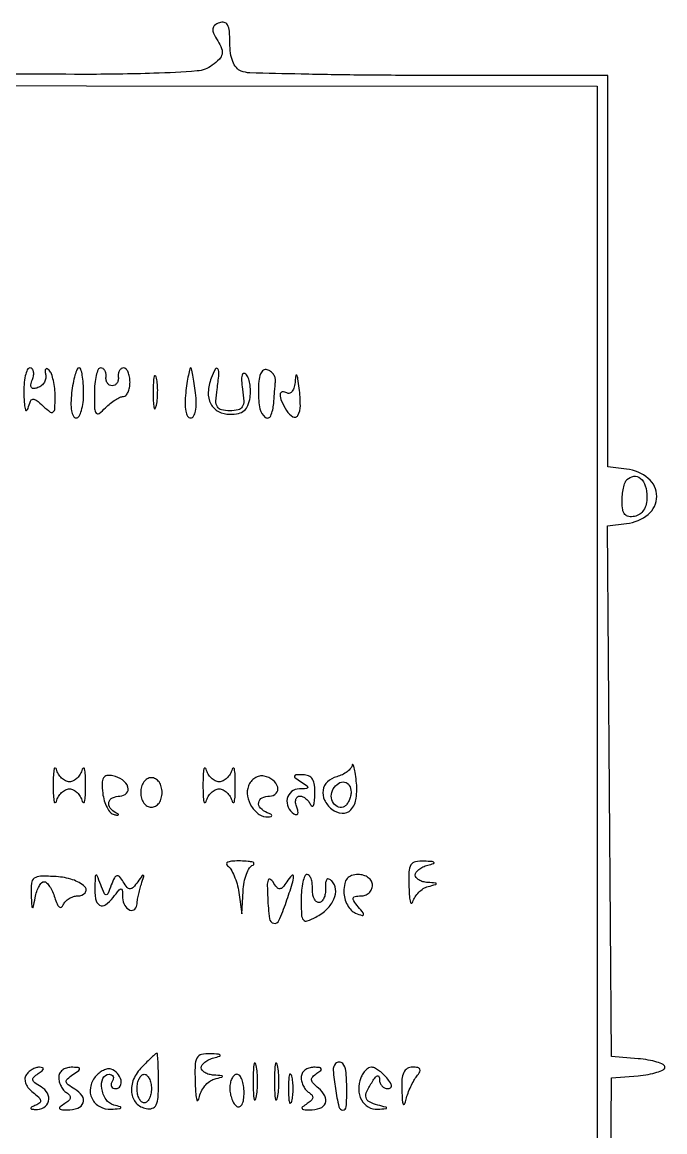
# Model space of a CAD drawing. Extents: x 0 to 905, y 0 to 640.
# Drawn here: x 801.9 to 892, y 470.9 to 626.5 of the extents above; entities that cross this region are included whole.
import ezdxf

# ---------------------------------------------------------------- set-up
doc = ezdxf.new("R2010")
doc.units = 0

msp = doc.modelspace()

# ---------------------------------------------------------------- linework, layer by layer
msp.add_lwpolyline([(884.238103, 439.584246), (884.5, 478.5), (888.25, 478.810365, 0.021929), (889.68702, 478.993016, 0.034243), (890.898438, 479.287846, 0.037292), (891.775672, 479.639998, 0.286068), (892, 480, 0.286068), (891.775672, 480.360002, 0.037292), (890.898438, 480.712154, 0.034243), (889.68702, 481.006984, 0.021929), (888.25, 481.189635), (884.5, 481.5), (884.237896, 518.68241), (883.975793, 555.864819), (886.637035, 556.18241, 0.142975), (889.677635, 557.478015, 0.224245), (890.873165, 559.999291, 0.224706), (889.684903, 562.520155, 0.14331), (886.649138, 563.816422), (884, 564.132845), (884, 591.566422), (884, 619), (859.081787, 619, -0.002273), (849.417654, 619.043935, -0.003452), (841.01865, 619.178303, -0.001307), (833.805641, 619.362381, -0.084772), (832.581787, 619.606989, -0.129252), (831.913344, 620.087723, -0.077896), (831.412777, 620.932816, -0.060347), (831.101493, 622.108974, -0.034559), (831, 623.575604, 0.020037), (830.93461, 625.206714, 0.099811), (830.683411, 626.083258, 0.224396), (830.224721, 626.432866, 0.145051), (829.547063, 626.379686, 0.071687), (828.871168, 626.002029, 0.207821), (828.61607, 625.544172, 0.13641), (828.727966, 624.902456, 0.025998), (829.297063, 623.850167, -0.041922), (829.847828, 622.749489, -0.150436), (829.911097, 621.975157, -0.143202), (829.52802, 621.276558, -0.036729), (828.541904, 620.42669, -0.140969), (826.39642, 619.624493, -0.011504), (820.349388, 619.293354, -0.00843), (810.445876, 619.146377, -0.001341), (791.041904, 619.237594)], format="xyb")
for points in [[(882.5, 352.5), (882.5, 87.5), (699.76385, 87.24732), (517.027699, 86.99464), (516.76385, 54.74732), (516.5, 22.5), (269.5, 22.5), (22.5, 22.5), (22.243959, 319, -0.00015), (22.179942, 432.778506, -0.000249), (22.20269, 528.770651, -0.000007), (22.267864, 615.689779, -0.090785), (22.463017, 616.751154, -0.310816), (23.53922, 617.495646, -0.00004), (108.995441, 617.701159, -0.000616), (229.087382, 617.832255, -0.000111), (452.719058, 617.751154), (882.5, 617.5)], [(802.116001, 574.25, 0.01209), (802.189989, 572.908641, 0.054347), (802.336536, 572.137796, 0.494224), (802.517513, 572.070437, 0.191315), (802.703861, 572.325476, -0.029254), (803.0272, 573.3299, -0.269088), (803.370863, 573.605058, -0.20629), (803.849655, 573.478994, -0.017812), (804.837859, 572.646735, 0.021747), (805.827075, 571.826841, 0.344628), (806.236125, 571.833049, 0.215552), (806.463665, 572.284058, 0.010661), (806.5, 573.987926, 0.026646), (806.43865, 575.138324, 0.029061), (806.255208, 576.242287, 0.030284), (805.988374, 577.158778, 0.110834), (805.666667, 577.666667, 0.074275), (805.372167, 577.884619, 0.340911), (805.176042, 577.851302, 0.208754), (805.090392, 577.604331, 0.040037), (805.166667, 577.125, -0.101411), (805.186806, 576.561187, -0.088212), (804.988087, 576.003668, -0.086135), (804.603602, 575.538015, -0.0904), (804.09065, 575.23855, -0.060393), (803.486067, 575.098598, -0.274221), (803.170419, 575.242768, -0.208197), (803.092073, 575.636253, -0.038122), (803.309266, 576.36355, 0.050806), (803.47931, 576.990428, 0.092409), (803.468235, 577.519293, 0.141799), (803.284671, 577.865978, 0.203262), (802.968615, 578, 0.29826), (802.601589, 577.759683, 0.046983), (802.318606, 576.898438, 0.039263), (802.141635, 575.687177, 0.024384)], [(808.810207, 574.5, 0.025514), (808.71908, 573.104364, 0.048841), (808.812539, 571.986608, 0.07044), (809.060898, 571.241332, 0.284439), (809.450801, 571, 0.270779), (809.854972, 571.2362, 0.055507), (810.191798, 572.028125, 0.044469), (810.423822, 573.158979, 0.02838), (810.5, 574.5, 0.017219), (810.453781, 575.841665, 0.028046), (810.311826, 576.971875, 0.027276), (810.109845, 577.813402, 0.331583), (809.859406, 578, 0.303772), (809.587377, 577.817929, 0.024979), (809.286959, 576.971875, 0.026804), (809.013134, 575.841438, 0.016961)], [(812, 574.428571, 0.007655), (812.033003, 572.272956, 0.160187), (812.25, 571.675325, 0.411922), (812.658172, 571.624722, 0.031826), (813.571429, 572.428571, -0.02687), (814.241238, 573.030014, -0.029203), (814.954018, 573.538393, -0.03046), (815.60997, 573.896964, -0.110284), (816.071429, 574, 0.20277), (816.426295, 574.150083, 0.084172), (816.727232, 574.5875, 0.064311), (816.931767, 575.234411, 0.044475), (817, 576, 0.042509), (816.934785, 576.765682, 0.062152), (816.738889, 577.4125, 0.081611), (816.450988, 577.850893, 0.209708), (816.111111, 578, 0.14584), (815.783374, 577.902329, 0.113256), (815.524132, 577.632812, 0.093623), (815.374578, 577.22779, 0.06953), (815.361111, 576.75, -0.078962), (815.338681, 576.272518, -0.100004), (815.165451, 575.867188, -0.113932), (814.870238, 575.597262, -0.12916), (814.5, 575.5, -0.12916), (814.129762, 575.597262, -0.113932), (813.834549, 575.867188, -0.100004), (813.661319, 576.272518, -0.078962), (813.638889, 576.75, 0.06953), (813.625422, 577.22779, 0.093623), (813.475868, 577.632812, 0.113256), (813.216626, 577.902329, 0.14584), (812.888889, 578, 0.296447), (812.544731, 577.776291, 0.043549), (812.261111, 576.950893, 0.037513), (812.064342, 575.797278, 0.023492)], [(824.810207, 574.5, 0.024709), (824.713886, 573.060443, 0.053048), (824.812202, 571.953614, 0.082661), (825.079476, 571.242542, 0.267712), (825.5, 571, 0.267712), (825.920524, 571.242542, 0.082661), (826.187798, 571.953614, 0.053048), (826.286114, 573.060443, 0.024709), (826.189793, 574.5, 0.007429), (826.012891, 575.841882, 0.012165), (825.818617, 576.971875, 0.005829), (825.624406, 577.900127, 0.351739), (825.5, 578, 0.351739), (825.375594, 577.900127, 0.005829), (825.181383, 576.971875, 0.012165), (824.987109, 575.841882, 0.007429)], [(828.384042, 576.558413, 0.079862), (827.973331, 574.602935, 0.132528), (828.332004, 572.967424, 0.154035), (829.405014, 571.893718, 0.120593), (831.013695, 571.5, 0.052575), (832.216841, 571.626863, 0.122523), (833.025626, 572.021487, 0.126255), (833.540587, 572.740005, 0.057591), (833.834665, 573.865335, 0.039313), (833.895021, 574.838071, 0.039708), (833.801923, 575.804952, 0.042771), (833.581846, 576.629403, 0.110206), (833.253246, 577.146754, 0.275315), (832.934198, 577.227568, 0.272026), (832.708582, 576.98556, 0.072287), (832.652208, 576.233675, 0.019063), (832.782081, 575.031418, -0.022955), (832.949706, 573.357846, -0.147398), (832.750724, 572.540357, -0.209936), (832.175381, 572.124834, -0.052955), (831, 572, -0.052743), (829.826927, 572.124089, -0.208669), (829.250758, 572.537348, -0.148284), (829.049799, 573.348938, -0.023513), (829.213308, 575, 0.011907), (829.469537, 577.091274, 0.147842), (829.315846, 577.867551, 0.6026), (828.975834, 577.866574, 0.029222)], [(835, 574.583333, 0.047957), (835.2227, 572.266823, 0.188266), (835.975889, 571.075705, 0.485404), (836.736976, 571.285558, 0.080948), (837.15, 573, -0.000535), (837.214758, 573.851231, -0.000446), (837.285312, 574.755208, -0.00045), (837.351344, 575.582114, -0.00123), (837.4, 576.166667, 0.101531), (837.343988, 576.643774, 0.077388), (837.103438, 577.113021, 0.074405), (836.720111, 577.503069, 0.081128), (836.25, 577.75, 0.231492), (835.709401, 577.677552, 0.152835), (835.30814, 577.18062, 0.072296), (835.069173, 576.167421, 0.021823)], [(840.160037, 576.190983, -0.04389), (840.02694, 575.349788, -0.089395), (839.753261, 574.741787, -0.155328), (839.39193, 574.460588, -0.23064), (839, 574.5, 0.174244), (838.361642, 574.635094, 0.370284), (838.050414, 574.283848, 0.112253), (838.249784, 573.3381, 0.033158), (838.96094, 572.02896, 0.118171), (839.849458, 571.16458, 0.420409), (840.538482, 571.347562, 0.131691), (840.890511, 572.706951, 0.028404), (840.730566, 575.153862, 0.006734), (840.547638, 576.495266, 0.088713), (840.387935, 576.967729, 0.708532), (840.251785, 576.945059, 0.025944)], [(820.252183, 574.5, 0.008901), (820.284834, 573.071102, 0.053901), (820.394187, 572.339362, 0.67161), (820.54341, 572.319562, 0.082665), (820.707261, 572.761659, 0.028254), (820.840609, 573.754739, 0.020511), (820.880728, 574.869594, 0.020826), (820.830983, 575.934218, 0.041951), (820.68708, 576.761659, 0.285845), (820.523779, 576.916221, 0.417468), (820.37161, 576.814362, 0.038992), (820.273069, 575.938425, 0.009782)], [(889.5, 559.930362, -0.057369), (889.382328, 558.908167, -0.084993), (889.032871, 558.078857, -0.098364), (888.47493, 557.497069, -0.10538), (887.75, 557.190371, -0.085129), (886.937107, 557.173781, -0.181826), (886.396778, 557.475427, -0.13581), (886.091008, 558.13874, -0.040516), (886, 559.260009, -0.026018), (886.0506, 560.23175, -0.028656), (886.201953, 561.161664, -0.029777), (886.421982, 561.932121, -0.11239), (886.6875, 562.354167, -0.169071), (887.642997, 562.816223, -0.209682), (888.578324, 562.529016, -0.140829), (889.266144, 561.478436, -0.075105)], [(806.232003, 519.5, 0.010016), (806.260811, 518.062099, 0.040136), (806.366341, 517.189062, 0.421517), (806.52268, 517.088315, 0.279395), (806.689326, 517.25, -0.068007), (806.965404, 517.918939, -0.068913), (807.409857, 518.485937, -0.075394), (807.948477, 518.868723, -0.117373), (808.5, 519, -0.117373), (809.051523, 518.868723, -0.075394), (809.590143, 518.485937, -0.068913), (810.034596, 517.918939, -0.068007), (810.310674, 517.25, 0.279395), (810.47732, 517.088315, 0.421517), (810.633659, 517.189062, 0.040136), (810.739189, 518.062099, 0.010016), (810.767997, 519.5, 0.010016), (810.739189, 520.937901, 0.040136), (810.633659, 521.810938, 0.421517), (810.47732, 521.911685, 0.279395), (810.310674, 521.75, -0.068007), (810.034596, 521.081061, -0.068913), (809.590143, 520.514063, -0.075394), (809.051523, 520.131277, -0.117373), (808.5, 520, -0.117373), (807.948477, 520.131277, -0.075394), (807.409857, 520.514063, -0.068913), (806.965404, 521.081061, -0.068007), (806.689326, 521.75, 0.279395), (806.52268, 521.911685, 0.421517), (806.366341, 521.810938, 0.040136), (806.260811, 520.937901, 0.010016)], [(827.232003, 519.5, 0.010016), (827.260811, 518.062099, 0.040136), (827.366341, 517.189062, 0.421517), (827.52268, 517.088315, 0.279395), (827.689326, 517.25, -0.068007), (827.965404, 517.918939, -0.068913), (828.409857, 518.485937, -0.075394), (828.948477, 518.868723, -0.117373), (829.5, 519, -0.117373), (830.051523, 518.868723, -0.075394), (830.590143, 518.485937, -0.068913), (831.034596, 517.918939, -0.068007), (831.310674, 517.25, 0.279395), (831.47732, 517.088315, 0.421517), (831.633659, 517.189062, 0.040136), (831.739189, 518.062099, 0.010016), (831.767997, 519.5, 0.010016), (831.739189, 520.937901, 0.040136), (831.633659, 521.810938, 0.421517), (831.47732, 521.911685, 0.279395), (831.310674, 521.75, -0.068007), (831.034596, 521.081061, -0.068913), (830.590143, 520.514063, -0.075394), (830.051523, 520.131277, -0.117373), (829.5, 520, -0.117373), (828.948477, 520.131277, -0.075394), (828.409857, 520.514063, -0.068913), (827.965404, 521.081061, -0.068007), (827.689326, 521.75, 0.279395), (827.52268, 521.911685, 0.421517), (827.366341, 521.810938, 0.040136), (827.260811, 520.937901, 0.010016)], [(841, 520, -0.011213), (841.830411, 519.436556, -0.309569), (841.916542, 519.201904, -0.327416), (841.728916, 519.047261, -0.011938), (840.75, 519.015313, 0.16977), (839.658218, 518.622854, 0.170537), (839.051278, 517.636359, 0.15989), (839.175806, 516.435903, 0.150307), (839.988546, 515.507079, 0.1144), (840.325929, 515.393111, 0.32948), (840.525685, 515.512472, 0.155351), (840.556862, 515.868281, 0.036408), (840.381557, 516.448062, -0.057277), (840.228584, 517.042248, -0.102031), (840.261659, 517.544118, -0.148255), (840.469743, 517.873424, -0.180135), (840.809678, 518, -0.106796), (841.238651, 517.907318, -0.065111), (841.680798, 517.632812, -0.060767), (842.068523, 517.227939, -0.064804), (842.337719, 516.75, 0.239112), (842.532516, 516.579887, 0.378789), (842.717133, 516.675, 0.068218), (842.858412, 517.265955, 0.017437), (842.921053, 518.25, 0.03583), (842.865592, 519.541107, 0.108915), (842.581304, 520.366945, 0.156509), (842.049464, 520.825731, 0.10287), (841.25, 520.984687, 0.011938), (840.271084, 520.952739, 0.327416), (840.083458, 520.798096, 0.309569), (840.169589, 520.563444, 0.011213)], [(848.160037, 522.366631, -0.135995), (847.954466, 521.894441, -0.058986), (847.459511, 521.412555, -0.052275), (846.77694, 520.99432, -0.04741), (846, 520.710251, 0.123873), (844.698405, 519.995348, 0.16785), (844.07246, 518.820236, 0.155919), (844.284488, 517.440763, 0.104431), (845.283538, 516.179647, 0.153763), (846.744102, 515.583389, 0.237336), (847.983433, 516.083569, 0.14818), (848.720618, 517.704067, 0.06361), (848.73422, 520.104865, 0.007905), (848.563876, 521.338717, 0.023908), (848.394719, 522.169752, 0.131487), (848.265332, 522.401017, 0.623387)], [(813.17511, 518.414865, 0.041686), (813.393549, 517.339876, 0.051138), (813.779095, 516.391112, 0.059647), (814.262622, 515.695331, 0.163714), (814.775, 515.402119, 0.014231), (815.233035, 515.32502, 0.23836), (815.374375, 515.373383, 0.481148), (815.362123, 515.471857, 0.022434), (815.025, 515.658333, -0.115039), (814.216287, 516.325061, -0.225281), (814.046848, 517.123536, -0.224104), (814.558525, 517.76281, -0.114214), (815.583333, 518, 0.202223), (816.51925, 518.394667, 0.284492), (816.710366, 519.256067, 0.157849), (815.943811, 520.26626, 0.104643), (814.592244, 520.837747, 0.081983), (813.749888, 520.861259, 0.230418), (813.272459, 520.542543, 0.137237), (813.081572, 519.814644, 0.025217)], [(818.5, 518.5, 0.067581), (818.60974, 517.69179, 0.089445), (818.931034, 517.02381, 0.105152), (819.416559, 516.585338, 0.132005), (820, 516.428571, 0.132005), (820.583441, 516.585338, 0.105152), (821.068966, 517.02381, 0.089445), (821.39026, 517.69179, 0.067581), (821.5, 518.5, 0.067581), (821.39026, 519.30821, 0.089445), (821.068966, 519.97619, 0.105152), (820.583441, 520.414662, 0.132005), (820, 520.571429, 0.132005), (819.416559, 520.414662, 0.105152), (818.931034, 519.97619, 0.089445), (818.60974, 519.30821, 0.067581)], [(833.608574, 519.422344, 0.136629), (833.47386, 518.006039, 0.097802), (834.054843, 516.515777, 0.102685), (835.126449, 515.413664, 0.167717), (836.372445, 515.078947, 0.038264), (836.787916, 515.140207, 0.409541), (836.871438, 515.270369, 0.227742), (836.741851, 515.439164, 0.021172), (836.25, 515.662281, -0.104385), (835.305094, 516.297064, -0.232264), (835.043493, 517.100437, -0.249083), (835.520834, 517.755309, -0.113661), (836.583333, 518, 0.202747), (837.498161, 518.38686, 0.26759), (837.715746, 519.247155, 0.162896), (837.037662, 520.242235, 0.115006), (835.792961, 520.799092, 0.106191), (835.155657, 520.786395, 0.082906), (834.515508, 520.518048, 0.078927), (833.970398, 520.040041, 0.081922)], [(848, 518.559017, -0.057944), (847.930946, 517.965145, -0.050295), (847.726548, 517.37232, -0.052935), (847.425599, 516.868321, -0.093559), (847.069098, 516.542705, -0.22115), (846.249279, 516.445281, -0.173073), (845.532901, 517.000994, -0.137775), (845.228407, 518.005022, -0.144545), (845.5, 519, -0.106623), (846.247001, 519.776532, -0.194118), (847.094833, 519.956238, -0.221941), (847.748994, 519.49767, -0.131397)], [(830.659767, 508.231437, -0.114751), (831.136258, 507.745539, -0.035596), (831.608221, 506.829974, -0.033488), (832.0059, 505.698003, -0.031255), (832.259935, 504.49675), (832.700336, 501.5), (832.850168, 504.666667, -0.035914), (832.999613, 505.915757, -0.043383), (833.323174, 507.051288, -0.048871), (833.758787, 507.926198, -0.158211), (834.25, 508.337719, 0.302003), (834.382033, 508.530429, 0.328904), (834.251562, 508.712635, 0.057351), (833.578445, 508.848577, 0.015875), (832.5, 508.90574, 0.021805), (831.419258, 508.881532, 0.071429), (830.721932, 508.733913, 0.279925), (830.534406, 508.498999, 0.290788)], [(856.116001, 505.25, 0.011606), (856.188907, 503.904555, 0.047179), (856.328788, 503.097564, 0.425925), (856.501119, 503.003515, 0.257235), (856.677485, 503.188516, -0.076457), (856.973034, 503.867458, -0.05561), (857.488108, 504.511892, -0.05561), (858.132542, 505.026966, -0.076457), (858.811484, 505.322515, 0.002807), (859.880069, 505.610867, 0.368058), (859.951009, 505.715393, 0.360632), (859.859232, 505.804297, 0.00277), (858.75, 505.883999, -0.05048), (858.080442, 505.996911, -0.067451), (857.514063, 506.238136, -0.084381), (857.131755, 506.563893, -0.175966), (857, 506.926676, -0.159836), (857.127374, 507.31495, -0.067019), (857.514063, 507.715479, -0.05682), (858.080469, 508.067143, -0.046657), (858.75, 508.310674, 0.01159), (859.5883, 508.550633, 0.541772), (859.62878, 508.693656, 0.197309), (859.392295, 508.812001, 0.005718), (858.25, 508.883999, 0.063725), (857.038766, 508.79205, 0.212299), (856.405004, 508.338231, 0.124113), (856.1225, 507.370443, 0.016996)], [(841, 503.464816, 0.011264), (841.048006, 501.334036, 0.165578), (841.317598, 500.64557, 0.3126), (841.858605, 500.499658, 0.037238), (843.056487, 501.030231, 0.068487), (844.622214, 502.16741, 0.097632), (845.605711, 503.570892, 0.127743), (845.833706, 504.961778, 0.175202), (845.299842, 506.100158, 0.097903), (844.897819, 506.36946, 0.324592), (844.605591, 506.300205, 0.15844), (844.433449, 505.888594, 0.030873), (844.41706, 505.073884, -0.048281), (844.37518, 504.311473, -0.070135), (844.181886, 503.667036, -0.092572), (843.875299, 503.233992, -0.194944), (843.5, 503.081888, -0.192105), (843.124484, 503.231693, -0.093352), (842.817074, 503.65736, -0.070978), (842.622691, 504.291183, -0.049131), (842.579401, 505.040944, 0.040441), (842.54913, 505.791117, 0.06119), (842.391841, 506.424527, 0.082057), (842.140609, 506.853931, 0.22301), (841.829401, 507, 0.303941), (841.507708, 506.784545, 0.040041), (841.243637, 505.96154, 0.035503), (841.05999, 504.819713, 0.022127)], [(847, 504.606989, 0.063373), (847.122414, 503.645042, 0.061152), (847.482174, 502.731897, 0.066159), (848.013546, 502.002465, 0.111125), (848.641444, 501.584097, 0.012731), (849.541716, 501.264678, 0.389672), (849.741192, 501.355597, 0.27071), (849.707299, 501.617386, 0.008807), (849.018999, 502.477108, -0.019533), (848.382632, 503.307873, -0.214668), (848.304575, 503.71009, -0.309069), (848.558951, 503.942382, -0.035149), (849.377555, 504, 0.091307), (849.996941, 504.114059, 0.095788), (850.523407, 504.440625, 0.099536), (850.875699, 504.927707, 0.107348), (851, 505.5, 0.130775), (850.846791, 506.075754, 0.10214), (850.416667, 506.5625, 0.08892), (849.769411, 506.888136, 0.072314), (849, 507, 0.074827), (848.075739, 506.860901, 0.144971), (847.458942, 506.450874, 0.12545), (847.110238, 505.722646, 0.049285)], [(803.136182, 504.207849, 0.001879), (803.225747, 502.551074, 0.212079), (803.323943, 502.360475, 0.56099), (803.43708, 502.401182, 0.003163), (803.705733, 503.75, -0.032877), (803.931244, 504.611546, -0.046134), (804.250859, 505.339063, -0.055198), (804.610078, 505.846056, -0.21421), (804.95292, 506, -0.200306), (805.312279, 505.850019, -0.048219), (805.728584, 505.339063, -0.042036), (806.129176, 504.611479, -0.031053), (806.45067, 503.75, 0.02752), (806.765008, 502.889193, 0.118271), (807.088797, 502.454852, 0.326989), (807.388097, 502.436063, 0.153671), (807.650635, 502.75, -0.091532), (807.959745, 503.227964, -0.06488), (808.455707, 503.632812, -0.06317), (809.054663, 503.906669, -0.075812), (809.666667, 504, 0.210244), (810.711639, 504.459719, 0.41638), (810.672862, 505.280641, 0.104756), (808.959528, 506.274761, 0.065192), (806.668134, 506.707849, 0.016435), (804.471209, 506.760005, 0.152881), (803.579221, 506.471772, 0.217328), (803.174276, 505.775605, 0.037289)], [(812.070285, 505.416667, 0.045476), (812.175116, 503.584875, 0.215222), (812.730498, 502.722265, 0.3089), (813.569754, 502.74276, 0.074567), (814.61932, 503.765544, -0.006017), (815.476209, 504.866224, -0.231188), (815.750629, 504.996379, -0.392002), (815.923195, 504.832787, -0.011683), (815.968197, 503.75, 0.123528), (816.256958, 502.681658, 0.16971), (816.996018, 502.027166, 0.298972), (817.680899, 502.160628, 0.20201), (818, 502.918213, -0.040937), (818.038904, 503.392584, -0.012298), (818.174585, 504.104788, -0.012238), (818.36682, 504.899546, -0.012987), (818.594332, 505.668213, 0.004062), (818.927768, 506.725068, 0.332063), (818.873188, 506.877555, 0.395985), (818.728624, 506.853004, 0.004552), (818.094332, 506, -0.025411), (817.443727, 505.197258, -0.209266), (817.02528, 505.007214, -0.227119), (816.623239, 505.193026, -0.029984), (816.053795, 505.971975, 0.031675), (815.510695, 506.709645, 0.288203), (815.147428, 506.826665, 0.22185), (814.81384, 506.553471, 0.020395), (814.378929, 505.545089, -0.007839), (813.882235, 504.309019, -0.307125), (813.64678, 504.15574, -0.29536), (813.409772, 504.315559, -0.00744), (812.895419, 505.573115, 0.003234), (812.388734, 506.842285, 0.357079), (812.238923, 506.923846, 0.347292), (812.125443, 506.793121, 0.003163)], [(836.305853, 503.723129, 0.017265), (836.558745, 500.815337, 0.318115), (837.147714, 500.166754, 0.358423), (837.879009, 500.538936, 0.019072), (838.902175, 503.149223, 0.006557), (839.752444, 505.695243, 0.070181), (839.935333, 506.766663, 0.685683), (839.68164, 506.873214, 0.046387), (838.984687, 506, -0.025705), (838.396561, 505.197255, -0.221217), (838.006941, 505.008241, -0.230106), (837.621333, 505.187936, -0.027764), (837.055853, 505.968645, 0.125459), (836.655023, 506.341934, 0.467325), (836.37631, 506.232511, 0.083259), (836.252325, 505.445295, 0.010577)], [(818.660965, 480.022149, 0.094325), (817.504767, 478.302448, 0.127278), (817.224646, 476.456768, 0.157437), (817.877254, 474.975081, 0.164806), (819.261484, 474.188159, 0.123758), (820.12798, 474.236744, 0.211376), (820.663847, 474.70569, 0.093887), (820.934517, 475.774379, 0.015209), (821, 477.926676, 0.005757), (820.982061, 479.484502, 0.009794), (820.926563, 480.786003, 0.00392), (820.85071, 481.867175, 0.460533), (820.75, 481.940567, 0.124316), (820.592082, 481.8582, 0.003681), (820.033221, 481.352515, 0.007143), (819.383777, 480.738783, 0.004843)], [(826.136182, 477.75, 0.009745), (826.214524, 476.23076, 0.048767), (826.357296, 475.391315, 0.589188), (826.526164, 475.349988, 0.139392), (826.697676, 475.688519, -0.064119), (826.986015, 476.558584, -0.057112), (827.494052, 477.36502, -0.060353), (828.133979, 477.990481, -0.099187), (828.811494, 478.322517, 0.002807), (829.880061, 478.610865, 0.368063), (829.951001, 478.715392, 0.360626), (829.85922, 478.804298, 0.00277), (828.75, 478.883999, -0.05048), (828.080442, 478.996911, -0.067451), (827.514063, 479.238136, -0.084381), (827.131755, 479.563893, -0.175966), (827, 479.926676, -0.159836), (827.127374, 480.31495, -0.067019), (827.514063, 480.715479, -0.05682), (828.080469, 481.067143, -0.046657), (828.75, 481.310674, 0.01159), (829.5883, 481.550633, 0.541772), (829.62878, 481.693656, 0.197309), (829.392295, 481.812001, 0.005718), (828.25, 481.883999, 0.069169), (827.022114, 481.777388, 0.221889), (826.390408, 481.28567, 0.113446), (826.12232, 480.221291, 0.013212)], [(834.272364, 478, 0.008087), (834.298431, 476.38851, 0.039503), (834.399666, 475.482812, 0.611425), (834.546986, 475.439977, 0.142433), (834.705733, 475.75, 0.029693), (834.840649, 476.774707, 0.017887), (834.884498, 478, 0.017887), (834.840649, 479.225293, 0.029693), (834.705733, 480.25, 0.142433), (834.546986, 480.560023, 0.611425), (834.399666, 480.517188, 0.039503), (834.298431, 479.61149, 0.008087)], [(837.272364, 478, 0.008087), (837.298431, 476.38851, 0.039503), (837.399666, 475.482812, 0.611425), (837.546986, 475.439977, 0.142433), (837.705733, 475.75, 0.029693), (837.840649, 476.774707, 0.017887), (837.884498, 478, 0.017887), (837.840649, 479.225293, 0.029693), (837.705733, 480.25, 0.142433), (837.546986, 480.560023, 0.611425), (837.399666, 480.517188, 0.039503), (837.298431, 479.61149, 0.008087)], [(845.839024, 480.505691, 0.219705), (845.495397, 479.572615, 0.01913), (845.800498, 476.997563, 0.017185), (846.290647, 474.45657, 0.349736), (846.863499, 473.999927, 0.39708), (847.331049, 474.440638, 0.016119), (847.39882, 476.975378, 0.019419), (847.286039, 479.517428, 0.177383), (846.827688, 480.505646, 0.099029), (846.601286, 480.656574, 0.097942), (846.333347, 480.70958, 0.097947), (846.065412, 480.656598, 0.099048)], [(802.406242, 478.848296, 0.148228), (802.264447, 478.313686, 0.089677), (802.404611, 477.668512, 0.07542), (802.801092, 477.012088, 0.061456), (803.400228, 476.449297, -0.025083), (804.193712, 475.805631, -0.155047), (804.456549, 475.358548, -0.281567), (804.335058, 474.9981, -0.079091), (803.803003, 474.679948, 0.016324), (803.241122, 474.433252, 0.239467), (803.113511, 474.266897, 0.41621), (803.201991, 474.138816, 0.027825), (803.690983, 474.078947, 0.146508), (804.89974, 474.355292, 0.202487), (805.570044, 475.227003, 0.194487), (805.425889, 476.345035, 0.13791), (804.520421, 477.24851, -0.025739), (803.638688, 477.803368, -0.189731), (803.370204, 478.210802, -0.261641), (803.495234, 478.609111, -0.047574), (804.130023, 479.10152, 0.022242), (804.691944, 479.493549, 0.181247), (804.855156, 479.754706, 0.398544), (804.748247, 479.925785, 0.060299), (804.309017, 479.984687, 0.083749), (803.80076, 479.905659, 0.054308), (803.258796, 479.657189, 0.052946), (802.766844, 479.287709, 0.066914)], [(807, 478.559017, 0.067809), (807.082009, 477.957091, 0.052386), (807.325112, 477.340393, 0.053437), (807.683206, 476.802017, 0.081053), (808.106763, 476.434017, -0.079241), (808.524505, 476.0737, -0.218762), (808.625764, 475.708088, -0.167837), (808.417879, 475.321264, -0.045108), (807.856763, 474.890313, 0.018262), (807.192195, 474.434385, 0.336346), (807.124858, 474.203742, 0.291537), (807.332224, 474.049806, 0.015546), (808.190983, 474.015313, 0.087509), (809.670349, 474.262435, 0.22224), (810.427927, 475.008084, 0.250703), (810.294354, 475.989139, 0.103339), (809.271032, 476.920243, -0.022428), (808.315469, 477.542416, -0.207165), (808.067153, 477.956441, -0.250939), (808.223047, 478.37057, -0.032427), (809, 478.966391, 0.011329), (809.832639, 479.550864, 0.303006), (809.920483, 479.79326, 0.329035), (809.730191, 479.951695, 0.012449), (808.75, 479.984687, 0.081038), (808.08159, 479.881634, 0.092494), (807.514063, 479.572213, 0.101692), (807.134722, 479.107399, 0.121036)], [(812.132832, 478.660053, 0.133181), (811.442906, 477.147412, 0.155818), (811.671605, 475.592491, 0.157698), (812.75494, 474.470799, 0.136857), (814.356989, 474.116001, 0.004734), (815.509429, 474.189333, 0.228049), (815.705031, 474.301702, 0.509086), (815.657257, 474.436391, 0.008138), (814.75, 474.689326, -0.184287), (813.639708, 475.482134, -0.107226), (813.035794, 477.02733, -0.138969), (813.200612, 478.426864, -0.303157), (814.059017, 479, -0.108972), (814.413961, 478.921712, -0.182303), (814.6254, 478.70625, -0.161196), (814.656512, 478.3821, -0.082592), (814.5, 478, 0.091163), (814.35119, 477.618317, 0.169814), (814.399079, 477.29375, 0.175683), (814.636335, 477.077084, 0.098379), (815.024316, 477, 0.27118), (815.640617, 477.360789, 0.192006), (815.748801, 478.174612, 0.122774), (815.234415, 479.135369, 0.128998), (814.337585, 479.720805, 0.130758), (813.855076, 479.750618, 0.062607), (813.262006, 479.551854, 0.055715), (812.656354, 479.172355, 0.051799)], [(820, 477, -0.048028), (819.926307, 476.234582, -0.068025), (819.70625, 475.5875, -0.088204), (819.381882, 475.151477, -0.191087), (819, 475, -0.191087), (818.618118, 475.151477, -0.088204), (818.29375, 475.5875, -0.068025), (818.073693, 476.234582, -0.048028), (818, 477, -0.048028), (818.073693, 477.765418, -0.068025), (818.29375, 478.4125, -0.088204), (818.618118, 478.848523, -0.191087), (819, 479, -0.191087), (819.381882, 478.848523, -0.088204), (819.70625, 478.4125, -0.068025), (819.926307, 477.765418, -0.048028)], [(831, 477.059017, 0.046881), (831.074077, 476.270704, 0.046318), (831.29375, 475.50665, 0.050262), (831.616444, 474.876024, 0.111412), (832, 474.5, 0.253782), (832.384801, 474.478234, 0.1651), (832.712684, 474.794783, 0.083483), (832.931329, 475.479336, 0.035659), (833, 476.440983, 0.037227), (832.926934, 477.420991, 0.055981), (832.70625, 478.248289, 0.073461), (832.383082, 478.813779, 0.230178), (832, 479, 0.186414), (831.618213, 478.852535, 0.089706), (831.29375, 478.429836, 0.069539), (831.073784, 477.801778, 0.049547)], [(839.232003, 477, 0.011065), (839.259713, 475.748017, 0.052887), (839.366341, 475.042188, 0.542911), (839.521012, 474.99086, 0.161593), (839.689326, 475.25, 0.039571), (839.831531, 476.047266, 0.024357), (839.877971, 477, 0.024357), (839.831531, 477.952734, 0.039571), (839.689326, 478.75, 0.161593), (839.521012, 479.00914, 0.542911), (839.366341, 478.957812, 0.052887), (839.259713, 478.251983, 0.011065)], [(841, 478.559017, 0.067809), (841.082009, 477.957091, 0.052386), (841.325112, 477.340393, 0.053437), (841.683206, 476.802017, 0.081053), (842.106763, 476.434017, -0.079241), (842.524505, 476.0737, -0.218762), (842.625764, 475.708088, -0.167837), (842.417879, 475.321264, -0.045108), (841.856763, 474.890313, 0.018262), (841.192195, 474.434385, 0.336346), (841.124858, 474.203742, 0.291537), (841.332224, 474.049806, 0.015546), (842.190983, 474.015313, 0.085053), (843.637437, 474.249693, 0.21559), (844.395417, 474.962962, 0.22821), (844.337427, 475.96798, 0.093193), (843.441655, 477.048422, -0.029938), (842.701484, 477.74154, -0.162645), (842.472597, 478.232957, -0.22328), (842.620433, 478.670361, -0.060128), (843.202666, 479.146416, 0.026719), (843.778439, 479.556352, 0.363269), (843.826404, 479.790849, 0.254304), (843.585648, 479.947765, 0.017705), (842.75, 479.984687, 0.081038), (842.08159, 479.881634, 0.092494), (841.514063, 479.572213, 0.101692), (841.134722, 479.107399, 0.121036)], [(849.361626, 478.5, 0.096348), (849.077257, 476.885094, 0.119438), (849.461959, 475.41262, 0.138119), (850.417271, 474.423082, 0.149478), (851.718615, 474.116001, 0.002269), (852.892099, 474.197767, 0.376975), (852.975405, 474.282707, 0.354061), (852.903211, 474.382583, 0.00218), (851.75, 474.689326, -0.055392), (850.572444, 475.141026, -0.221275), (850.111778, 475.736661, -0.169685), (850.209132, 476.591564, -0.031054), (851, 478, -0.021149), (851.440231, 478.621859, -0.167501), (851.730859, 478.8125, -0.405416), (851.918023, 478.704915, -0.066727), (851.984687, 478.25, 0.088336), (852.075717, 477.772724, 0.09371), (852.32522, 477.367188, 0.098665), (852.693037, 477.095795, 0.110189), (853.122445, 477, 0.122183), (853.532179, 477.101643, 0.300026), (853.674576, 477.361364, 0.128583), (853.51771, 477.808783, 0.024942), (853, 478.5, 0.032663), (852.456565, 479.074031, 0.034799), (851.853796, 479.559375, 0.037166), (851.28057, 479.898349, 0.115442), (850.84617, 480, 0.136923), (850.456127, 479.891148, 0.061646), (850.035148, 479.559375, 0.054397), (849.649218, 479.073777, 0.049149)], [(855.116001, 476.75, 0.008114), (855.188546, 475.353607, 0.096378), (855.327335, 474.832501, 0.643932), (855.503263, 474.83705, 0.039952), (855.72361, 475.5, -0.027989), (855.985953, 476.357218, -0.020275), (856.368915, 477.279688, -0.020582), (856.805673, 478.128547, -0.041419), (857.230053, 478.75, 0.043736), (857.630842, 479.342777, 0.244599), (857.640982, 479.713764, 0.241372), (857.342306, 479.938311, 0.042769), (856.622445, 480, 0.131504), (855.880945, 479.801548, 0.154651), (855.39204, 479.267087, 0.091239), (855.142654, 478.298764, 0.026449)]]:
    msp.add_lwpolyline(points, format="xyb", close=True)

doc.saveas('drawing.dxf')
